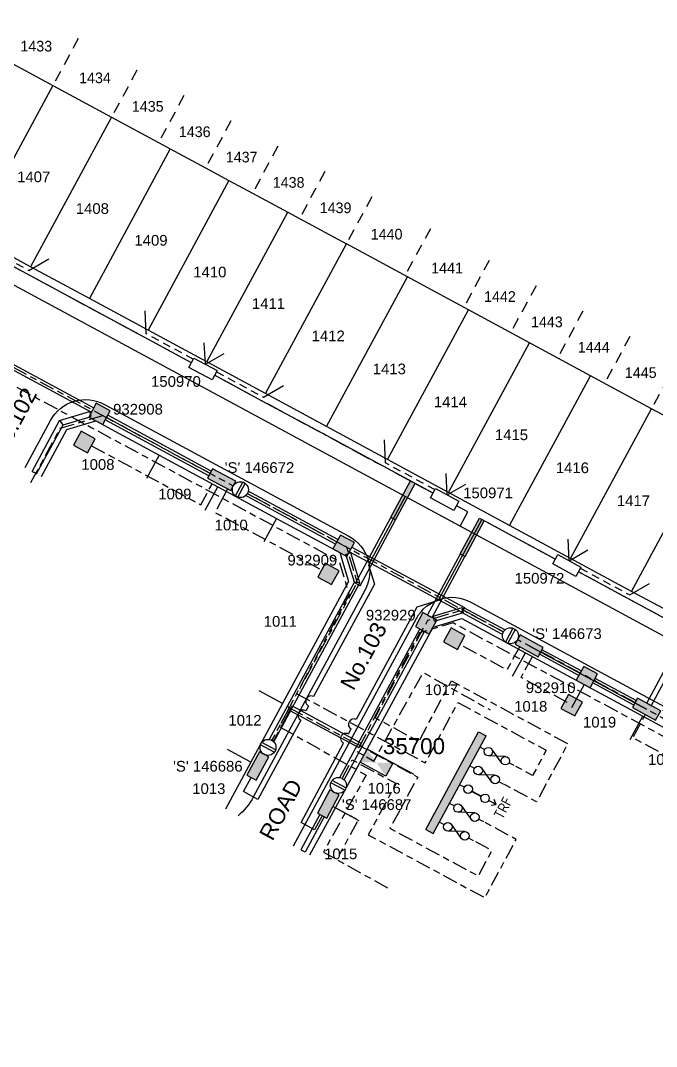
# Model space of a CAD drawing. Header units: metres. Extents: x 303531 to 303935, y 6275027 to 6275267.
# Drawn here: x 303686.2 to 303805.3, y 6275040.4 to 6275232.7 of the extents above; entities that cross this region are included whole.
import ezdxf
from ezdxf.enums import TextEntityAlignment as Align

# ---------------------------------------------------------------- set-up
doc = ezdxf.new("R2010")
doc.units = ezdxf.units.M
doc.header["$LTSCALE"] = 0.7
for name, pattern in [('Cable Exist OH', [1, 1, 0]), ('Cable Exist UG', [8.2, 4, -1.2, 1.8, -1.2]), ('Dash', [5, 3, -2]), ('IE Trench LV', [6.5, 5, -1.5])]:
    doc.linetypes.add(name, pattern=pattern)
doc.layers.get('0').update_dxf_attribs({"color": 6})
for name, color, linetype in [('_User Miscellaneous11', 7, 'Continuous'), ('_User Miscellaneous4', 7, 'Continuous'), ('_User Miscellaneous6', 7, 'Continuous'), ('_User Miscellaneous7', 150, 'Continuous'), ('_User Miscellaneous8', 7, 'Continuous'), ('_User Miscellaneous9', 8, 'Continuous'), ('_User_HV_Exist', 7, 'Continuous'), ('_User_LV_Exist', 7, 'Continuous'), ('_User_SL_Exist', 7, 'Continuous'), ('Cadastre Developer_SP_EXT', 4, 'Continuous'), ('Cadastre Developer_SP_NEW', 4, 'Continuous'), ('Cadastre Roads_SP_EXT', 4, 'Continuous'), ('Cadastre Roads_SP_NEW', 8, 'Continuous'), ('Duct_SP_NEW', 2, 'Continuous'), ('Equip_LV_EXT', 5, 'Continuous'), ('Equip_LV_NEW', 5, 'Continuous'), ('Mains_LV_NEW_T84', 2, 'Continuous'), ('Services_SP_NEW_UG', 2, 'Continuous'), ('Sub_LV_EXT', 5, 'Continuous'), ('Sub_SP_EXT', 7, 'Continuous'), ('SupportsUG_SP_LV_EXT', 7, 'Continuous'), ('SupportsUG_SP_LV_NEW', 2, 'Continuous'), ('SupportsUG_SP_LV_SL_EXT', 7, 'Continuous'), ('Trench_SP_NEW', 2, 'Continuous'), ('UG_Details_SP_MISC', 7, 'Continuous')]:
    doc.layers.add(name, color=color, linetype=linetype)
doc.styles.add('ARIAL', font='arial.ttf', dxfattribs={"height": 2})
doc.styles.add('COLUMN_LABEL', font='arial.ttf')
doc.styles.add('Dot', font='dotfont.shx', dxfattribs={"height": 2})
doc.styles.add('IESYMBOL1', font='isocp.shx')
doc.styles.add('POLE_LABEL', font='arial.ttf')
doc.styles.get("Standard").update_dxf_attribs({"font": 'arial.ttf'})
doc.styles.add('style1', font='iso3098b.shx')
doc.linetypes.add('Cable New UG', pattern='A,8,-1,["x",style1,S=3.5,R=0,X=0.35,Y=-1],-3.5', length=12.5)

# ---------------------------------------------------------------- blocks, each defined once
blk = doc.blocks.new('*U33')
at = {"layer": 'Services_SP_NEW_UG', "color": 2, "flags": 128}
blk.add_lwpolyline([(12.5, -0.75), (14.75, 2.93)], dxfattribs=at)
at = {"layer": 'Services_SP_NEW_UG', "color": 2, "linetype": 'Dash', "ltscale": 0.7, "flags": 128}
blk.add_lwpolyline([(2.47, -0.75), (12.5, -0.75)], dxfattribs=at)
blk = doc.blocks.new('*U29')
at = {"lineweight": -3}
blk.add_lwpolyline([(-2.48, 2.49), (2.47, 2.49), (2.47, 0.51), (-2.48, 0.51)], close=True, dxfattribs=at)
for tag, flags, p in [('STREET_CODE', 9, (1.5, 3.5)), ('OWNED_BY', 9, (1.5, 3.3)), ('OPERATED_BY', 9, (1.5, 3.1)), ('STATE', 9, (1.5, 2.7)), ('SUPPORT_TYPE', 9, (1.5, 2.5)), ('MAINTAINED_BY', 9, (1.5, 2.9)), ('USAGE', 9, (1.5, 2.3)), ('LEGEND', 9, (1.5, 2.1)), ('PARENT', 9, (1.5, 1.9)), ('SUBURB', 9, (1.5, 1.7)), ('STREETNAME', 9, (1.5, 1.5)), ('Z', 1, (1.5, 0.9)), ('LOCATION', 9, (1.5, 1.3)), ('NOTES', 9, (1.5, 1.1))]:
    blk.add_attdef(tag, text='', height=0.2, dxfattribs=dict(flags=flags)).set_placement(p, align=Align.MIDDLE_LEFT)
at = {"layer": '_User Miscellaneous4', "style": 'ARIAL', "flags": 8}
blk.add_attdef('ASSET_NUM', text='', height=2, dxfattribs=at).set_placement((2, 5.5), align=Align.MIDDLE_LEFT)
blk = doc.blocks.new('*U31')
at = {"layer": 'Services_SP_NEW_UG', "color": 2, "flags": 128}
for points in [[(0, 0), (-2.21, 3.37)], [(0, 0), (1.98, 3.51)]]:
    blk.add_lwpolyline(points, dxfattribs=at)
blk = doc.blocks.new('*U35')
at = {"layer": 'Services_SP_NEW_UG', "color": 2, "flags": 128}
blk.add_lwpolyline([(-12.5, -0.73), (-14.74, 2.95)], dxfattribs=at)
at = {"layer": 'Services_SP_NEW_UG', "color": 2, "linetype": 'Dash', "ltscale": 0.7, "flags": 128}
blk.add_lwpolyline([(-2.47, -0.75), (-12.5, -0.73)], dxfattribs=at)
blk = doc.blocks.new('*U36')
at = {"layer": 'Services_SP_NEW_UG', "color": 2, "flags": 128}
blk.add_lwpolyline([(-13, -0.73), (-15.24, 2.96)], dxfattribs=at)
at = {"layer": 'Services_SP_NEW_UG', "color": 2, "linetype": 'Dash', "ltscale": 0.7, "flags": 128}
blk.add_lwpolyline([(-2.47, -0.75), (-13, -0.73)], dxfattribs=at)
blk = doc.blocks.new('*U62')
at = {"layer": 'Services_SP_NEW_UG', "color": 2, "flags": 128}
blk.add_lwpolyline([(13, -0.75), (15.25, 2.93)], dxfattribs=at)
at = {"layer": 'Services_SP_NEW_UG', "color": 2, "linetype": 'Dash', "ltscale": 0.7, "flags": 128}
blk.add_lwpolyline([(2.47, -0.75), (13, -0.75)], dxfattribs=at)
blk = doc.blocks.new('*U28')
blk.add_lwpolyline([(0, 1.375), (5.5, 1.375), (5.5, -1.375), (0, -1.375)], close=True)
blk.add_solid([(0, -1.375), (0, 1.375), (5.5, 1.375), (5.5, -1.375)])
for tag, height, flags, p in [('ASSET_NUM', 3, 8, (5.84, 2.545)), ('STREET_CODE', 0.2, 9, (5.34, 0.545)), ('OPERATING_VOLTAGE', 0.2, 9, (5.34, -0.055)), ('CONSTRUCTED_VOLTAGE', 0.2, 9, (5.34, 0.345)), ('NO_PHASES', 0.2, 9, (5.34, 0.145)), ('ORIENTATION', 0.2, 9, (5.34, -0.255)), ('OWNED_BY', 0.2, 9, (5.34, -0.455)), ('OPERATED_BY', 0.2, 9, (5.34, -0.655)), ('SECONDARY_VOLTAGE', 0.2, 9, (5.34, -1.055)), ('STATE', 0.2, 9, (5.34, -1.255)), ('SUBSTATION_TYPE', 0.2, 9, (5.34, -1.655)), ('USAGE', 0.2, 9, (5.34, -1.855)), ('MAINTAINED_BY', 0.2, 9, (5.34, -0.855)), ('PARENT', 0.2, 9, (5.34, -1.455)), ('Z', 0.2, 1, (5.34, -3.055)), ('STREETNAME', 0.2, 9, (5.34, -2.455)), ('SUBURB', 0.2, 9, (5.34, -2.655)), ('LEGEND', 0.2, 9, (5.34, -2.055)), ('LOCATION', 0.2, 9, (5.34, -2.255)), ('NOTES', 0.2, 9, (5.34, -2.855))]:
    blk.add_attdef(tag, text='', height=height, dxfattribs=dict(flags=flags)).set_placement(p, align=Align.MIDDLE_LEFT)
blk = doc.blocks.new('TX_LINK_NEW')
h = blk.add_hatch(color=256)
edge = h.paths.add_edge_path()
edge.add_line((2.6, 0.05), (4.6, 0.05))
edge.add_arc((5.4, 0.01), 0.8, 177.2353, 184.4027)
edge.add_line((4.6, -0.05), (2.6, -0.05))
edge.add_arc((1.8, 0), 0.8, 356.4167, 363.5833)
blk.add_line((7.2, 0.01), (7.8, 0.01))
for points in [[(1, 0), (0, 0)], [(2.6, 0.05), (4.6, 0.05)], [(6.2, 0.01), (7.2, 0.01)], [(7, -0.59), (7.8, 0.01), (7, 0.61)], [(2.6, -0.05), (4.6, -0.05)]]:
    blk.add_lwpolyline(points)
for centre in [(1.8, 0), (5.4, 0.01)]:
    blk.add_circle(centre, 0.8)
for centre, start, end in [((1.8, 0), 356.4167, 3.5833), ((5.4, 0.01), 177.2353, 184.4027)]:
    blk.add_arc(centre, 0.8, start, end)
at = {"style": 'IESYMBOL1'}
blk.add_text('TRF', height=2, rotation=90, dxfattribs=at).set_placement((9.24, 0.01), align=Align.MIDDLE_CENTER)
at = {"flags": 1}
blk.add_attdef('Z', (0, 0), '', height=0.2, dxfattribs=at)
at = {"layer": 'Sub_LV_EXT', "flags": 1}
for tag, p in [('ORIENTATION', (2.14, -1.53)), ('USAGE', (2.14, -1.14)), ('NOTES', (2.14, -3.07))]:
    blk.add_attdef(tag, p, '', height=0.2, dxfattribs=at)
blk = doc.blocks.new('LV_UG_DFUSE_CLOSED_NEW')
for points in [[(1, 0), (0, 0)], [(5.04, 0.73), (2.16, -0.72)], [(5.05, -0.71), (2.16, 0.72)], [(6.2, 0.01), (7.2, 0.01)]]:
    blk.add_lwpolyline(points)
for centre in [(1.8, 0), (5.4, 0.01)]:
    blk.add_circle(centre, 0.8)
for tag, flags, p in [('ACTUAL_STATUS', 9, (1.5, 0)), ('CONSTRUCTED_VOLTAGE', 9, (1.5, -0.2)), ('OPERATED_BY', 9, (1.5, -0.6)), ('OWNED_BY', 9, (1.5, -1)), ('OPERATING_VOLTAGE', 9, (1.5, -1.2)), ('ORIENTATION', 9, (1.5, -1.4)), ('STATE', 9, (1.5, -1.6)), ('SWITCH_TYPE', 9, (1.5, -1.8)), ('NO_PHASES', 9, (1.5, -0.4)), ('MAINTAINED_BY', 9, (1.5, -0.8)), ('USAGE', 9, (1.5, -2)), ('Z', 1, (1.5, -2.4)), ('NOTES', 9, (1.5, -2.2))]:
    blk.add_attdef(tag, text='', height=0.2, dxfattribs=dict(flags=flags)).set_placement(p, align=Align.MIDDLE_LEFT)
blk = doc.blocks.new('COLUMN_EXT')
at = {"layer": '_User Miscellaneous7'}
blk.add_hatch(color=256, dxfattribs=at).paths.add_polyline_path([(-7.49, 1.48), (-7.49, -1.49), (-4.52, -1.49), (-4.52, 1.48)])
at = {"layer": '_User Miscellaneous8'}
blk.add_hatch(color=256, dxfattribs=at).paths.add_polyline_path([(-1.49, 1.48), (-1.49, -1.49), (1.48, -1.49), (1.48, 1.48)])
at = {"layer": '_User Miscellaneous7'}
blk.add_lwpolyline([(-7.49, -1.49), (-4.52, -1.49), (-4.52, 1.48), (-7.49, 1.48)], close=True, dxfattribs=at)
at = {"layer": '_User Miscellaneous8'}
blk.add_lwpolyline([(-1.49, -1.49), (1.48, -1.49), (1.48, 1.48), (-1.49, 1.48)], close=True, dxfattribs=at)
at = {"flags": 9}
for tag, style, p in [('STRUCTURE_PLANT_NUMBER', 'POLE_LABEL', (1.81, 0.03)), ('STREET_CODE', 'COLUMN_LABEL', (1.81, -0.2))]:
    blk.add_attdef(tag, text='', height=0.2, dxfattribs=dict(at, style=style)).set_placement(p, align=Align.MIDDLE_LEFT)
for tag, p in [('COLUMN_TYPE', (1.81, -0.4)), ('OWNED_BY', (1.81, -0.6)), ('STATE', (1.81, -0.8)), ('USAGE', (1.81, -1)), ('STREETNAME', (1.81, -1.6)), ('SUBURB', (1.81, -1.8)), ('LEGEND', (1.81, -1.2)), ('LOCATION', (1.81, -1.4)), ('NOTES', (1.81, -2))]:
    blk.add_attdef(tag, text='', height=0.2, dxfattribs=at).set_placement(p, align=Align.MIDDLE_LEFT)
at = {"flags": 1}
blk.add_attdef('Z', (1.81, -2.35), '', height=0.2, dxfattribs=at)
at = {"layer": '_User Miscellaneous6', "style": 'ARIAL', "flags": 8}
blk.add_attdef('ASSET_NUM', text='', height=2, dxfattribs=at).set_placement((2, 2), align=Align.MIDDLE_LEFT)
blk = doc.blocks.new('*U42')
blk.add_hatch(color=256).paths.add_polyline_path([(-2.47, 2.49), (-2.47, 0.51), (2.48, 0.51), (2.48, 2.49)])
blk.add_lwpolyline([(-2.47, 0.51), (2.48, 0.51), (2.48, 2.49), (-2.47, 2.49)], close=True)
for tag, p, flags in [('OWNED_BY', (0, 1.3), 9), ('STATE', (0, 1.1), 9), ('SUPPORT_TYPE', (0, 0.9), 9), ('USAGE', (0, 0.7), 9), ('LEGEND', (0, 0.5), 9), ('LOCATION', (0, 0.3), 9), ('NOTES', (0, 0.1), 9), ('PARENT', (0, -0.1), 9), ('STREETNAME', (0, -0.3), 9), ('SUBURB', (0, -0.5), 1)]:
    blk.add_attdef(tag, p, '', height=0.2, dxfattribs=dict(flags=flags))
at = {"layer": '_User Miscellaneous6', "style": 'ARIAL', "flags": 8}
blk.add_attdef('ASSET_NUM', text='', height=2, dxfattribs=at).set_placement((1.5, 7.5), align=Align.TOP_LEFT)
blk = doc.blocks.new('PILLAR_EXT')
blk.add_hatch(color=256).paths.add_polyline_path([(-2.475, 2.49), (-2.475, 0.51), (2.475, 0.51), (2.475, 2.49)])
blk.add_lwpolyline([(-2.475, 0.51), (2.475, 0.51), (2.475, 2.49), (-2.475, 2.49)], close=True)
for tag, p, flags in [('OWNED_BY', (0, 1.3), 9), ('STATE', (0, 1.1), 9), ('SUPPORT_TYPE', (0, 0.9), 9), ('USAGE', (0, 0.7), 9), ('LEGEND', (0, 0.5), 9), ('LOCATION', (0, 0.3), 9), ('NOTES', (0, 0.1), 9), ('PARENT', (0, -0.1), 9), ('STREETNAME', (0, -0.3), 9), ('SUBURB', (0, -0.5), 1)]:
    blk.add_attdef(tag, p, '', height=0.2, dxfattribs=dict(flags=flags))
at = {"layer": '_User Miscellaneous6', "style": 'ARIAL', "flags": 8}
blk.add_attdef('ASSET_NUM', text='', height=2, dxfattribs=at).set_placement((1.5, 7.5), align=Align.TOP_LEFT)
blk = doc.blocks.new('*U65')
blk.add_hatch(color=256).paths.add_polyline_path([(2.47, -2.49), (2.47, -0.51), (-2.48, -0.51), (-2.48, -2.49)])
blk.add_lwpolyline([(2.47, -0.51), (-2.48, -0.51), (-2.48, -2.49), (2.47, -2.49)], close=True)
for tag, p, flags in [('OWNED_BY', (0, 1.3), 9), ('STATE', (0, 1.1), 9), ('SUPPORT_TYPE', (0, 0.9), 9), ('USAGE', (0, 0.7), 9), ('LEGEND', (0, 0.5), 9), ('LOCATION', (0, 0.3), 9), ('NOTES', (0, 0.1), 9), ('PARENT', (0, -0.1), 9), ('STREETNAME', (0, -0.3), 9), ('SUBURB', (0, -0.5), 1)]:
    blk.add_attdef(tag, p, '', height=0.2, dxfattribs=dict(flags=flags))
at = {"layer": '_User Miscellaneous6', "style": 'ARIAL', "flags": 8}
blk.add_attdef('ASSET_NUM', text='', height=2, dxfattribs=at).set_placement((1.5, 7.5), align=Align.TOP_LEFT)
blk = doc.blocks.new('*U91')
blk.add_wipeout([(-1.06, -0.44), (-1.18, -0.58), (-1.29, -0.74), (-1.37, -0.91), (-1.43, -1.08), (-1.48, -1.27), (-1.49, -1.45), (-1.49, -1.64), (-1.46, -1.83), (-1.41, -2.01), (-1.33, -2.18), (-1.24, -2.34), (-1.12, -2.49), (-0.99, -2.62), (-0.84, -2.74), (-0.68, -2.83), (-0.51, -2.91), (-0.33, -2.96), (-0.14, -2.99), (0.05, -2.99), (0.23, -2.98), (0.42, -2.93), (0.59, -2.87), (0.76, -2.79), (0.92, -2.68), (1.06, -2.56), (1.18, -2.42), (1.29, -2.26), (1.37, -2.09), (1.43, -1.92), (1.48, -1.73), (1.49, -1.55), (1.49, -1.36), (1.46, -1.17), (1.41, -0.99), (1.33, -0.82), (1.24, -0.66), (1.12, -0.51), (0.99, -0.38), (0.84, -0.26), (0.68, -0.17), (0.51, -0.09), (0.33, -0.04), (0.14, -0.01), (-0.05, -0.01), (-0.23, -0.02), (-0.42, -0.07), (-0.59, -0.13), (-0.76, -0.21), (-0.92, -0.32)])
for p, q in [((-1.48, -1.25), (1.48, -1.25)), ((-1.48, -1.75), (1.48, -1.75))]:
    blk.add_line(p, q)
blk.add_circle((0, -1.5), 1.5)
for tag, flags, p in [('ACTUAL_STATUS', 9, (1.5, 0)), ('CONSTRUCTED_VOLTAGE', 9, (1.5, -0.2)), ('OPERATING_VOLTAGE', 9, (1.5, -0.6)), ('ORIENTATION', 9, (1.5, -0.8)), ('STATE', 9, (1.5, -1)), ('SWITCH_TYPE', 9, (1.5, -1.2)), ('OWNED_BY', 9, (1.5, -1.8)), ('OPERATED_BY', 9, (1.5, -2)), ('NO_PHASES', 9, (1.5, -0.4)), ('USAGE', 9, (1.5, -1.4)), ('NOTES', 9, (1.5, -1.6)), ('TYPE', 9, (1.5, -2.6)), ('Z', 1, (1.5, -2.8)), ('MAINTAINED_BY', 9, (1.5, -2.2)), ('NUMBER_OF_PHASES', 9, (1.5, -2.4))]:
    blk.add_attdef(tag, text='', height=0.2, dxfattribs=dict(flags=flags)).set_placement(p, align=Align.MIDDLE_LEFT)

msp = doc.modelspace()

# ---------------------------------------------------------------- hatches: boundary and pattern name
at = {"layer": '_User Miscellaneous11'}
h = msp.add_hatch(color=256, dxfattribs=at)
h.dxf.hatch_style = 1
h.paths.add_polyline_path([(303755.55, 6275139.58), (303756.47, 6275139.09), (303760.14, 6275145.89), (303759.23, 6275146.39)])
h = msp.add_hatch(color=256, dxfattribs=at)
h.dxf.hatch_style = 1
h.paths.add_polyline_path([(303768.56, 6275132.72), (303769.48, 6275132.23), (303773.08, 6275138.9), (303772.17, 6275139.39)])
at = {"layer": 'Equip_LV_EXT'}
h = msp.add_hatch(color=256, dxfattribs=at)
h.dxf.hatch_style = 1
h.paths.add_polyline_path([(303762.12, 6275081.05), (303763.53, 6275080.29), (303773.41, 6275098.59), (303772, 6275099.35)])

# ---------------------------------------------------------------- linework, layer by layer
at = {"layer": '_User Miscellaneous11'}
for p, q in [((303736.64, 6275103.35), (303736.87, 6275103.77)), ((303737.09, 6275104.2), (303736.87, 6275103.77)), ((303737.09, 6275104.2), (303750.03, 6275097.23)), ((303736.64, 6275103.35), (303749.57, 6275096.39)), ((303749.57, 6275096.39), (303749.8, 6275096.81)), ((303750.03, 6275097.23), (303749.8, 6275096.81))]:
    msp.add_line(p, q, dxfattribs=at)
at = {"layer": '_User Miscellaneous9', "linetype": 'Dash'}
for p, q in [((303697, 6275229.34), (303692.25, 6275220.54)), ((303708, 6275223.39), (303703.25, 6275214.6)), ((303716.8, 6275218.64), (303712.05, 6275209.84)), ((303725.6, 6275213.89), (303720.84, 6275205.09)), ((303734.4, 6275209.13), (303729.64, 6275200.34)), ((303743.19, 6275204.38), (303738.44, 6275195.58)), ((303751.99, 6275199.63), (303747.24, 6275190.83)), ((303762.99, 6275193.68), (303758.23, 6275184.89)), ((303773.99, 6275187.74), (303769.23, 6275178.94)), ((303782.78, 6275182.99), (303778.03, 6275174.19)), ((303791.58, 6275178.23), (303786.83, 6275169.44)), ((303800.38, 6275173.48), (303795.63, 6275164.68)), ((303809.18, 6275168.73), (303804.42, 6275159.93))]:
    msp.add_line(p, q, dxfattribs=at)
at = {"layer": '_User Miscellaneous9', "flags": 128}
for points in [[(303687.02, 6275148.91), (303691.78, 6275157.71, -0.414214), (303701.94, 6275160.74), (303747.69, 6275136.03, -0.414214), (303750.72, 6275125.86), (303729.79, 6275087.12)], [(303737.34, 6275077.96), (303760.4, 6275120.63, -0.414214), (303770.56, 6275123.67), (303816.31, 6275098.95, -0.414214), (303819.34, 6275088.78), (303814.59, 6275079.99)]]:
    msp.add_lwpolyline(points, format="xyb", dxfattribs=at)
at = {"layer": '_User_LV_Exist', "linetype": 'Cable Exist UG', "flags": 128}
for points in [[(303688.14, 6275146.11), (303693.63, 6275156.29), (303701.59, 6275158.67), (303721.69, 6275147.82)], [(303728.68, 6275144.05), (303747.27, 6275134.01), (303749.26, 6275127.36), (303737.98, 6275106.5), (303762.03, 6275093.52), (303768.14, 6275104.84), (303784.69, 6275095.91), (303782.13, 6275091.18), (303778.61, 6275093.08)], [(303776.67, 6275118.09), (303769.07, 6275122.2), (303762.45, 6275120.23), (303752.61, 6275102.01), (303760.82, 6275097.58), (303766.93, 6275108.91), (303788.75, 6275097.13), (303782.87, 6275086.22), (303776.71, 6275089.55)], [(303801.33, 6275104.83), (303794.09, 6275108.74), (303783.69, 6275114.36)], [(303736.56, 6275103.86), (303733.26, 6275097.76)], [(303736.56, 6275103.86), (303760.61, 6275090.88), (303755.41, 6275081.26), (303771.96, 6275072.33), (303774.53, 6275077.1), (303771.01, 6275079)], [(303746.46, 6275090.63), (303748.33, 6275094.1), (303756.54, 6275089.66), (303751.35, 6275080.04), (303773.17, 6275068.26), (303779.07, 6275079.19), (303772.91, 6275082.52)]]:
    msp.add_lwpolyline(points, dxfattribs=at)
at = {"layer": '_User_SL_Exist', "linetype": 'Cable Exist UG', "flags": 128}
for points in [[(303699.45, 6275153), (303719.97, 6275141.93), (303722.34, 6275146.33)], [(303724.98, 6275144.9), (303724.27, 6275143.59)], [(303724.27, 6275143.59), (303722.61, 6275140.51), (303742.57, 6275129.73)], [(303779.72, 6275115.37), (303777.34, 6275110.96), (303768.81, 6275115.57)], [(303788.62, 6275104.88), (303779.98, 6275109.54), (303782.36, 6275113.95)], [(303810.78, 6275092.91), (303800.93, 6275098.23), (303803.31, 6275102.64)], [(303744.74, 6275085.38), (303749.44, 6275082.84), (303745.9, 6275076.28)]]:
    msp.add_lwpolyline(points, dxfattribs=at)
at = {"layer": 'Cadastre Developer_SP_EXT'}
for p, q in [((303694.85, 6275156.05), (303700.28, 6275157.67)), ((303700.28, 6275157.67), (303712.15, 6275151.25)), ((303712.15, 6275151.25), (303709.78, 6275146.85)), ((303712.15, 6275151.25), (303723.15, 6275145.31)), ((303720.77, 6275140.91), (303723.15, 6275145.31)), ((303723.15, 6275145.31), (303734.15, 6275139.36)), ((303734.15, 6275139.36), (303731.77, 6275134.96)), ((303734.15, 6275139.36), (303746.02, 6275132.95)), ((303746.02, 6275132.95), (303747.64, 6275127.53)), ((303763.48, 6275118.97), (303768.9, 6275120.59)), ((303768.9, 6275120.59), (303780.78, 6275114.17)), ((303778.4, 6275109.77), (303780.78, 6275114.17)), ((303780.78, 6275114.17), (303791.77, 6275108.23)), ((303791.77, 6275108.23), (303789.4, 6275103.83)), ((303791.77, 6275108.23), (303802.77, 6275102.29)), ((303735.28, 6275104.65), (303730.88, 6275107.03)), ((303735.28, 6275104.65), (303730.53, 6275095.85)), ((303800.39, 6275097.89), (303802.77, 6275102.29)), ((303802.77, 6275102.29), (303814.65, 6275095.87)), ((303745.18, 6275085.1), (303751.12, 6275096.09)), ((303759.92, 6275091.34), (303751.12, 6275096.09)), ((303745.18, 6275085.1), (303749.58, 6275082.72))]:
    msp.add_line(p, q, dxfattribs=at)
at = {"layer": 'Cadastre Developer_SP_NEW'}
for p, q in [((303681.25, 6275226.48), (303692.25, 6275220.54)), ((303692.25, 6275220.54), (303677.09, 6275192.47)), ((303692.25, 6275220.54), (303703.25, 6275214.6)), ((303703.25, 6275214.6), (303688.08, 6275186.53)), ((303703.25, 6275214.6), (303712.05, 6275209.84)), ((303712.05, 6275209.84), (303714.25, 6275208.65)), ((303714.25, 6275208.65), (303699.08, 6275180.59)), ((303714.25, 6275208.65), (303720.84, 6275205.09)), ((303720.84, 6275205.09), (303725.24, 6275202.71)), ((303725.24, 6275202.71), (303710.08, 6275174.65)), ((303725.24, 6275202.71), (303729.64, 6275200.34)), ((303729.64, 6275200.34), (303736.24, 6275196.77)), ((303721.08, 6275168.7), (303736.24, 6275196.77)), ((303736.24, 6275196.77), (303738.44, 6275195.58)), ((303738.44, 6275195.58), (303747.24, 6275190.83)), ((303688.08, 6275186.53), (303677.09, 6275192.47)), ((303732.07, 6275162.76), (303747.24, 6275190.83)), ((303758.67, 6275184.65), (303747.24, 6275190.83)), ((303699.08, 6275180.59), (303688.08, 6275186.53)), ((303743.51, 6275156.58), (303758.67, 6275184.65)), ((303770.11, 6275178.47), (303758.67, 6275184.65)), ((303710.08, 6275174.65), (303699.08, 6275180.59)), ((303754.95, 6275150.4), (303770.11, 6275178.47)), ((303781.55, 6275172.29), (303770.11, 6275178.47)), ((303721.08, 6275168.7), (303710.08, 6275174.65)), ((303766.38, 6275144.22), (303781.55, 6275172.29)), ((303792.99, 6275166.11), (303781.55, 6275172.29)), ((303732.07, 6275162.76), (303721.08, 6275168.7)), ((303777.82, 6275138.04), (303792.99, 6275166.11)), ((303804.42, 6275159.93), (303792.99, 6275166.11)), ((303743.51, 6275156.58), (303732.07, 6275162.76)), ((303789.26, 6275131.86), (303804.42, 6275159.93)), ((303815.86, 6275153.75), (303804.42, 6275159.93)), ((303754.95, 6275150.4), (303743.51, 6275156.58)), ((303766.38, 6275144.22), (303754.95, 6275150.4)), ((303777.82, 6275138.04), (303766.38, 6275144.22)), ((303800.7, 6275125.68), (303808.68, 6275140.46)), ((303789.26, 6275131.86), (303777.82, 6275138.04)), ((303800.7, 6275125.68), (303789.26, 6275131.86)), ((303823.96, 6275113.11), (303800.7, 6275125.68)), ((303729.34, 6275093.65), (303724.94, 6275096.03))]:
    msp.add_line(p, q, dxfattribs=at)
at = {"layer": 'Cadastre Roads_SP_EXT', "color": 8, "linetype": 'Continuous'}
msp.add_line((303594.36, 6275232.06), (303821.83, 6275109.15), dxfattribs=at)
at = {"layer": 'Cadastre Roads_SP_NEW', "color": 230}
for p, q in [((303781.49, 6275115.49), (303792.49, 6275109.55)), ((303792.49, 6275109.55), (303803.48, 6275103.6))]:
    msp.add_line(p, q, dxfattribs=at)
at = {"layer": 'Cadastre Roads_SP_NEW', "color": 4}
for p, q in [((303735.28, 6275104.65), (303729.34, 6275093.65)), ((303729.34, 6275093.65), (303724.59, 6275084.86))]:
    msp.add_line(p, q, dxfattribs=at)
at = {"layer": 'Duct_SP_NEW'}
for p, q in [((303755.55, 6275139.58), (303759.23, 6275146.39)), ((303756.47, 6275139.09), (303760.14, 6275145.89)), ((303759.23, 6275146.39), (303759.69, 6275146.14)), ((303760.14, 6275145.89), (303759.69, 6275146.14)), ((303755.55, 6275139.58), (303756.01, 6275139.33)), ((303756.47, 6275139.09), (303756.01, 6275139.33)), ((303768.56, 6275132.72), (303772.17, 6275139.39)), ((303769.48, 6275132.23), (303773.08, 6275138.9)), ((303772.17, 6275139.39), (303772.62, 6275139.15)), ((303773.08, 6275138.9), (303772.62, 6275139.15)), ((303768.56, 6275132.72), (303769.02, 6275132.48)), ((303769.48, 6275132.23), (303769.02, 6275132.48))]:
    msp.add_line(p, q, dxfattribs=at)
at = {"layer": 'Equip_LV_EXT'}
for p, q in [((303762.12, 6275081.05), (303772, 6275099.35)), ((303763.53, 6275080.29), (303773.41, 6275098.59))]:
    msp.add_line(p, q, dxfattribs=at)
at = {"layer": 'Equip_LV_EXT', "linetype": 'Continuous'}
for p, q in [((303772, 6275099.35), (303773.41, 6275098.59)), ((303762.12, 6275081.05), (303763.53, 6275080.29))]:
    msp.add_line(p, q, dxfattribs=at)
at = {"layer": 'Mains_LV_NEW_T84', "color": 2, "linetype": 'Cable New UG'}
for p, q in [((303768.57, 6275137.93), (303769.98, 6275140.57)), ((303740.15, 6275104.19), (303739.67, 6275103.31)), ((303747.66, 6275099), (303748.15, 6275099.9))]:
    msp.add_line(p, q, dxfattribs=at)
at = {"layer": 'Mains_LV_NEW_T84', "color": 2, "linetype": 'Cable New UG', "flags": 128}
for points in [[(303718.19, 6275168.56), (303709.37, 6275173.33), (303698.37, 6275179.27), (303687.37, 6275185.21), (303678.55, 6275189.98)], [(303763.49, 6275144.08), (303754.23, 6275149.08), (303742.8, 6275155.26), (303731.36, 6275161.44), (303722.54, 6275166.21)], [(303768.57, 6275137.93), (303758.27, 6275143.49)], [(303769.98, 6275140.57), (303767.85, 6275141.73)], [(303786.37, 6275131.72), (303777.11, 6275136.72), (303772.62, 6275139.15), (303764.47, 6275123.96), (303760.42, 6275122.75), (303749.09, 6275101.66)], [(303840.37, 6275131.9), (303836.79, 6275125.28), (303830.41, 6275113.47), (303823.8, 6275111.5), (303799.98, 6275124.36), (303790.72, 6275129.37)]]:
    msp.add_lwpolyline(points, dxfattribs=at)
msp.add_lwpolyline([(303749.09, 6275101.66, 1), (303748.15, 6275099.9)], format="xyb", dxfattribs=at)
at = {"layer": 'Trench_SP_NEW', "linetype": 'IE Trench LV', "flags": 128}
for points in [[(303718.19, 6275168.56), (303709.37, 6275173.33), (303698.37, 6275179.27), (303687.37, 6275185.21), (303678.55, 6275189.98)], [(303763.49, 6275144.08), (303754.23, 6275149.08), (303742.8, 6275155.26), (303731.36, 6275161.44), (303722.54, 6275166.21)], [(303786.37, 6275131.72), (303777.11, 6275136.72), (303772.62, 6275139.15)], [(303811.38, 6275118.21), (303799.98, 6275124.36), (303790.72, 6275129.37)], [(303736.61, 6275103.29), (303732.14, 6275094.99)]]:
    msp.add_lwpolyline(points, dxfattribs=at)
at = {"layer": 'UG_Details_SP_MISC'}
for p, q in [((303693.5, 6275157.71), (303699.13, 6275159.39)), ((303699.13, 6275159.39), (303699.27, 6275158.93)), ((303699.45, 6275159.26), (303699.68, 6275159.68)), ((303699.91, 6275160.1), (303699.68, 6275159.68)), ((303693.5, 6275157.71), (303693.83, 6275157.31)), ((303694.16, 6275156.9), (303699.41, 6275158.47)), ((303699.41, 6275158.47), (303699.27, 6275158.93)), ((303702.07, 6275157.86), (303702.29, 6275158.28)), ((303721.46, 6275147.38), (303702.07, 6275157.86)), ((303702.52, 6275158.7), (303702.29, 6275158.28)), ((303721.91, 6275148.22), (303702.52, 6275158.7)), ((303694.16, 6275156.9), (303693.83, 6275157.31)), ((303688.36, 6275148.19), (303688.78, 6275147.96)), ((303689.2, 6275147.73), (303688.78, 6275147.96)), ((303721.91, 6275148.22), (303721.69, 6275147.8)), ((303721.46, 6275147.38), (303721.69, 6275147.8)), ((303725.81, 6275145.03), (303726.04, 6275145.45)), ((303745.2, 6275134.55), (303725.81, 6275145.03)), ((303726.27, 6275145.87), (303726.04, 6275145.45)), ((303745.66, 6275135.39), (303726.27, 6275145.87)), ((303748.97, 6275127.2), (303755.59, 6275139.56)), ((303749.82, 6275126.75), (303756.43, 6275139.11)), ((303755.59, 6275139.56), (303756.01, 6275139.33)), ((303756.43, 6275139.11), (303756.01, 6275139.33)), ((303745.2, 6275134.55), (303745.43, 6275134.97)), ((303745.66, 6275135.39), (303745.43, 6275134.97)), ((303747.17, 6275132.66), (303747.63, 6275132.8)), ((303748.74, 6275127.41), (303747.17, 6275132.66)), ((303748.09, 6275132.94), (303747.63, 6275132.8)), ((303747.81, 6275133.12), (303748.04, 6275133.55)), ((303747.81, 6275133.12), (303768.89, 6275121.8)), ((303748.26, 6275133.97), (303748.04, 6275133.55)), ((303749.77, 6275127.31), (303748.09, 6275132.94)), ((303748.26, 6275133.97), (303769.35, 6275122.64)), ((303762.45, 6275121.21), (303768.6, 6275132.7)), ((303768.6, 6275132.7), (303769.02, 6275132.48)), ((303769.44, 6275132.25), (303769.02, 6275132.48)), ((303763.3, 6275120.76), (303769.44, 6275132.25)), ((303748.74, 6275127.41), (303749.26, 6275127.36)), ((303748.97, 6275127.2), (303749.4, 6275126.97)), ((303749.77, 6275127.31), (303749.26, 6275127.36)), ((303749.82, 6275126.75), (303749.4, 6275126.97)), ((303762.45, 6275121.21), (303762.88, 6275120.98)), ((303763.3, 6275120.76), (303762.88, 6275120.98)), ((303763.49, 6275121.04), (303768.93, 6275122.66)), ((303763.49, 6275121.04), (303763.63, 6275120.58)), ((303763.76, 6275120.12), (303769.2, 6275121.74)), ((303768.84, 6275121.78), (303769.07, 6275122.2)), ((303768.84, 6275121.78), (303779.08, 6275116.24)), ((303768.89, 6275121.8), (303769.12, 6275122.22)), ((303768.93, 6275122.66), (303769.07, 6275122.2)), ((303769.29, 6275122.62), (303769.07, 6275122.2)), ((303769.2, 6275121.74), (303769.07, 6275122.2)), ((303769.35, 6275122.64), (303769.12, 6275122.22)), ((303769.29, 6275122.62), (303779.54, 6275117.09)), ((303763.76, 6275120.12), (303763.63, 6275120.58)), ((303761.03, 6275118.6), (303761.45, 6275118.38)), ((303761.88, 6275118.15), (303761.45, 6275118.38)), ((303779.54, 6275117.09), (303779.31, 6275116.67)), ((303779.08, 6275116.24), (303779.31, 6275116.67)), ((303783.44, 6275113.89), (303783.67, 6275114.31)), ((303790.79, 6275109.92), (303783.44, 6275113.89)), ((303783.89, 6275114.74), (303783.67, 6275114.31)), ((303791.24, 6275110.76), (303783.89, 6275114.74)), ((303803.54, 6275104.7), (303807.57, 6275112.16)), ((303804.38, 6275104.24), (303808.41, 6275111.7)), ((303790.79, 6275109.92), (303791.02, 6275110.34)), ((303791.24, 6275110.76), (303791.02, 6275110.34)), ((303793.86, 6275109.35), (303793.63, 6275108.93)), ((303801.53, 6275105.2), (303793.86, 6275109.35)), ((303793.4, 6275108.51), (303793.63, 6275108.93)), ((303801.08, 6275104.36), (303793.4, 6275108.51)), ((303731.43, 6275095.37), (303736.18, 6275104.17)), ((303732.27, 6275094.92), (303737.02, 6275103.71)), ((303736.18, 6275104.17), (303736.6, 6275103.94)), ((303737.02, 6275103.71), (303736.6, 6275103.94)), ((303801.08, 6275104.36), (303801.31, 6275104.78)), ((303801.53, 6275105.2), (303801.31, 6275104.78)), ((303803.54, 6275104.7), (303803.96, 6275104.47)), ((303804.38, 6275104.24), (303803.96, 6275104.47)), ((303744.61, 6275088.22), (303749.38, 6275097.04)), ((303745.46, 6275087.76), (303750.22, 6275096.58)), ((303749.38, 6275097.04), (303749.8, 6275096.81)), ((303750.22, 6275096.58), (303749.8, 6275096.81)), ((303731.43, 6275095.37), (303731.85, 6275095.15)), ((303732.27, 6275094.92), (303731.85, 6275095.15)), ((303744.61, 6275088.22), (303745.03, 6275087.99)), ((303745.46, 6275087.76), (303745.03, 6275087.99)), ((303742.26, 6275083.86), (303742.68, 6275083.63)), ((303743.1, 6275083.4), (303742.68, 6275083.63)), ((303738.68, 6275077.24), (303739.1, 6275077.01)), ((303739.53, 6275076.78), (303739.1, 6275077.01))]:
    msp.add_line(p, q, dxfattribs=at)

# ---------------------------------------------------------------- block references
at = {"layer": 'Equip_LV_EXT', "rotation": 331.6426605192031}
for name, p in [('LV_UG_DFUSE_CLOSED_NEW', (303772.27, 6275096.49)), ('LV_UG_DFUSE_CLOSED_NEW', (303770.36, 6275092.96)), ('TX_LINK_NEW', (303768.47, 6275089.44)), ('LV_UG_DFUSE_CLOSED_NEW', (303766.57, 6275085.92)), ('LV_UG_DFUSE_CLOSED_NEW', (303764.67, 6275082.41))]:
    msp.add_blockref(name, p, dxfattribs=at)
at = {"layer": 'Services_SP_NEW_UG'}
for name, p, rotation in [('*U33', (303677.09, 6275192.47), 331.6166669882084), ('*U35', (303721.08, 6275168.7), 331.6166669877942), ('*U33', (303721.08, 6275168.7), 331.6166669882084), ('*U36', (303766.38, 6275144.22), 331.6166669877942), ('*U62', (303789.26, 6275131.86), 331.6166669882084)]:
    msp.add_blockref(name, p, dxfattribs=dict(at, rotation=rotation))
at = {"layer": 'Services_SP_NEW_UG', "color": 2, "rotation": 329.690686056449}
for p in [(303720.83, 6275168.26), (303766.14, 6275143.77), (303789.02, 6275131.42)]:
    msp.add_blockref('*U31', p, dxfattribs=at)
at = {"layer": 'Sub_SP_EXT'}
ref = msp.add_blockref('*U28', (303750.46, 6275094.88), dxfattribs=dict(at, rotation=331.6166798446887))
ref.add_attrib('ASSET_NUM_001', '35700', (303754.08, 6275095.17), dxfattribs={"layer": '0', "height": 3})
at = {"layer": 'SupportsUG_SP_LV_EXT'}
ref = msp.add_blockref('*U42', (303723.15, 6275145.31), dxfattribs=dict(at, rotation=331.6426604683764))
ref.add_attrib('ASSET_NUM_001', "'S' 146672", (303724.44, 6275147.9), dxfattribs={"layer": '_User Miscellaneous6', "height": 2, "style": 'ARIAL'})
ref = msp.add_blockref('*U42', (303780.78, 6275114.17), dxfattribs=dict(at, rotation=331.6426604683764))
ref.add_attrib('ASSET_NUM_001', "'S' 146673", (303782.07, 6275116.76), dxfattribs={"layer": '_User Miscellaneous6', "height": 2, "style": 'ARIAL'})
ref = msp.add_blockref('*U42', (303802.77, 6275102.29), dxfattribs=dict(at, rotation=331.6426604683764))
ref.add_attrib('ASSET_NUM_001', '146674', (303806.21, 6275103.25), dxfattribs={"layer": '_User Miscellaneous6', "height": 2, "style": 'ARIAL'})
ref = msp.add_blockref('PILLAR_EXT', (303745.18, 6275085.1), dxfattribs=dict(at, rotation=61.64266051360769))
ref.add_attrib('ASSET_NUM_001', "'S' 146687", (303746.4, 6275084.71), dxfattribs={"layer": '_User Miscellaneous6', "height": 2, "style": 'ARIAL'})
at = {"layer": 'SupportsUG_SP_LV_NEW'}
ref = msp.add_blockref('*U29', (303721.08, 6275168.7), dxfattribs=dict(at, rotation=151.616665887617))
ref.add_attrib('ASSET_NUM_001', '150970', (303710.64, 6275164.04), dxfattribs={"layer": '_User Miscellaneous4', "height": 2, "style": 'ARIAL'})
ref = msp.add_blockref('*U29', (303766.38, 6275144.22), dxfattribs=dict(at, rotation=151.616665887617))
ref.add_attrib('ASSET_NUM_001', '150971', (303769.13, 6275143.15), dxfattribs={"layer": '_User Miscellaneous4', "height": 2, "style": 'ARIAL'})
ref = msp.add_blockref('*U29', (303789.26, 6275131.86), dxfattribs=dict(at, rotation=151.616665887617))
ref.add_attrib('ASSET_NUM_001', '150972', (303778.76, 6275127.14), dxfattribs={"layer": '_User Miscellaneous4', "height": 2, "style": 'ARIAL'})
at = {"layer": 'SupportsUG_SP_LV_SL_EXT'}
ref = msp.add_blockref('COLUMN_EXT', (303700.98, 6275158.97), dxfattribs=dict(at, rotation=61.64266037409169))
ref.add_attrib('ASSET_NUM_001', '932908', (303703.53, 6275158.84), dxfattribs={"layer": '_User Miscellaneous6', "height": 2, "style": 'ARIAL'})
ref = msp.add_blockref('COLUMN_EXT', (303746.73, 6275134.25), dxfattribs=dict(at, rotation=61.64266037409169))
ref.add_attrib('ASSET_NUM_001', '932909', (303736.2, 6275130.54), dxfattribs={"layer": '_User Miscellaneous6', "height": 2, "style": 'ARIAL'})
ref = msp.add_blockref('COLUMN_EXT', (303792.31, 6275109.62), dxfattribs=dict(at, rotation=61.64266037409169))
ref.add_attrib('ASSET_NUM_001', '932910', (303780.86, 6275106.62), dxfattribs={"layer": '_User Miscellaneous6', "height": 2, "style": 'ARIAL'})

# ---------------------------------------------------------------- texts
at = {"layer": 'Cadastre Developer_SP_EXT', "style": 'ARIAL'}
for s, p in [('1008', (303700.68, 6275148.48)), ('1009', (303715.1, 6275142.94)), ('1010', (303725.66, 6275137.13)), ('1011', (303734.86, 6275119.06)), ('1017', (303765.06, 6275106.23)), ('1018', (303781.79, 6275103.13)), ('1012', (303728.24, 6275100.51)), ('1019', (303794.69, 6275100.16)), ('1020', (303806.88, 6275093.16)), ('1013', (303721.47, 6275087.7)), ('1016', (303754.31, 6275087.77)), ('1015', (303746.18, 6275075.47))]:
    msp.add_text(s, height=2, dxfattribs=at).set_placement(p, align=Align.CENTER)
at = {"layer": 'Cadastre Developer_SP_NEW', "color": 8, "style": 'Dot'}
for s, p in [('1433', (303689.13, 6275227.91)), ('1434', (303700.13, 6275221.97)), ('1435', (303710.02, 6275216.62)), ('1436', (303718.82, 6275211.86)), ('1437', (303727.62, 6275207.11)), ('1438', (303736.42, 6275202.36)), ('1439', (303745.22, 6275197.6)), ('1440', (303754.78, 6275192.66)), ('1441', (303766.11, 6275186.31)), ('1442', (303776.01, 6275180.97)), ('1443', (303784.81, 6275176.21)), ('1444', (303793.6, 6275171.46)), ('1445', (303802.4, 6275166.7))]:
    msp.add_text(s, height=2, dxfattribs=at).set_placement(p, align=Align.MIDDLE_CENTER)
at = {"layer": 'Cadastre Developer_SP_NEW', "style": 'ARIAL'}
for s, p in [('1407', (303688.65, 6275203.41)), ('1408', (303699.64, 6275197.46)), ('1409', (303710.63, 6275191.51)), ('1410', (303721.65, 6275185.56)), ('1411', (303732.64, 6275179.65)), ('1412', (303743.84, 6275173.59)), ('1413', (303755.29, 6275167.4)), ('1414', (303766.73, 6275161.2)), ('1415', (303778.18, 6275155.04)), ('1416', (303789.59, 6275148.85)), ('1417', (303801.03, 6275142.69))]:
    msp.add_text(s, height=2, dxfattribs=at).set_placement(p, align=Align.MIDDLE_CENTER)

# ---------------------------------------------------------------- next in the draw order: texts
at = {"layer": 'Cadastre Roads_SP_NEW', "color": 3, "char_height": 3, "attachment_point": 7, "rotation": 61.809, "style": 'ARIAL', "bg_fill": 3, "box_fill_scale": 1.1, "bg_fill_color": 256, "bg_fill_transparency": 3940232}
for s, insert in [('No.102', (303683.04, 6275150.85)), ('No.103', (303748.62, 6275106.9)), ('ROAD ', (303733.44, 6275078.71))]:
    msp.add_mtext(s, dxfattribs=dict(at, insert=insert))

# ---------------------------------------------------------------- next in the draw order: linework, layer by layer
at = {"layer": '_User Miscellaneous9', "flags": 128}
msp.add_lwpolyline([(303729.79, 6275087.12, -0.091598), (303726.94, 6275083.58, -0.091598)], format="xyb", dxfattribs=at)
at = {"layer": '_User_HV_Exist', "linetype": 'Cable Exist UG', "flags": 128}
for points in [[(303563.34, 6275232.72), (303602.09, 6275212.43), (303678.11, 6275171.34), (303701, 6275158.99), (303746.73, 6275134.31), (303769.61, 6275121.91), (303815.36, 6275097.19), (303838.24, 6275084.83), (303883.98, 6275060.11), (303906.86, 6275047.75), (303915.66, 6275043)], [(303558.78, 6275231.25), (303599.77, 6275210.27), (303676.69, 6275168.71), (303699.57, 6275156.35), (303745.86, 6275131.37), (303747.75, 6275125.02), (303745.02, 6275119.96), (303734.66, 6275100.34), (303750.95, 6275091.25), (303742.94, 6275076.81), (303755.35, 6275069.88)], [(303914.23, 6275040.36), (303905.43, 6275045.11), (303882.56, 6275057.47), (303836.81, 6275082.19), (303813.93, 6275094.55), (303767.25, 6275119.77), (303760.95, 6275117.89), (303756.84, 6275110.28), (303749.18, 6275095.67), (303752.41, 6275093.87), (303761.62, 6275110.47), (303774.16, 6275103.47)]]:
    msp.add_lwpolyline(points, dxfattribs=at)
at = {"layer": 'Cadastre Developer_SP_EXT'}
for p, q in [((303690.1, 6275147.25), (303694.85, 6275156.05)), ((303747.64, 6275127.53), (303735.28, 6275104.65)), ((303751.12, 6275096.09), (303763.48, 6275118.97))]:
    msp.add_line(p, q, dxfattribs=at)
at = {"layer": 'Cadastre Roads_SP_NEW', "color": 4}
msp.add_line((303740.42, 6275076.3), (303745.18, 6275085.1), dxfattribs=at)
at = {"layer": 'Mains_LV_NEW_T84', "color": 2, "linetype": 'Cable New UG', "flags": 128}
for points in [[(303758.27, 6275143.49), (303751.39, 6275130.69), (303752.49, 6275127.03), (303741.1, 6275105.95, 1.00002), (303740.15, 6275104.19)], [(303739.67, 6275103.31, 0.999995), (303738.72, 6275101.55), (303730.68, 6275086.67), (303727.94, 6275088.19), (303729.39, 6275090.81)], [(303742.68, 6275083.63), (303741.25, 6275080.99), (303738.74, 6275082.38), (303746.72, 6275097.24, -1), (303747.66, 6275099)]]:
    msp.add_lwpolyline(points, format="xyb", dxfattribs=at)
at = {"layer": 'UG_Details_SP_MISC'}
for p, q in [((303678.89, 6275171.46), (303699.91, 6275160.1)), ((303678.43, 6275170.62), (303699.45, 6275159.26)), ((303688.36, 6275148.19), (303693.5, 6275157.71)), ((303689.2, 6275147.73), (303694.16, 6275156.9)), ((303736.18, 6275104.17), (303748.74, 6275127.41)), ((303737.02, 6275103.71), (303749.77, 6275127.31)), ((303749.38, 6275097.04), (303761.03, 6275118.6)), ((303750.22, 6275096.58), (303761.88, 6275118.15)), ((303742.26, 6275083.86), (303738.68, 6275077.24)), ((303743.1, 6275083.4), (303739.53, 6275076.78))]:
    msp.add_line(p, q, dxfattribs=at)

# ---------------------------------------------------------------- next in the draw order: block references
at = {"layer": 'SupportsUG_SP_LV_EXT'}
ref = msp.add_blockref('*U65', (303729.34, 6275093.65), dxfattribs=dict(at, rotation=61.64266051360769))
ref.add_attrib('ASSET_NUM_001', "'S' 146686", (303714.77, 6275091.9), dxfattribs={"layer": '_User Miscellaneous6', "height": 2, "style": 'ARIAL'})
at = {"layer": 'SupportsUG_SP_LV_SL_EXT'}
ref = msp.add_blockref('COLUMN_EXT', (303762.17, 6275119.68), dxfattribs=dict(at, rotation=151.6167049424678))
ref.add_attrib('ASSET_NUM_001', '932929', (303750.9, 6275120.23), dxfattribs={"layer": '_User Miscellaneous6', "height": 2, "style": 'ARIAL'})

# ---------------------------------------------------------------- next in the draw order: block references
at = {"layer": 'Equip_LV_NEW', "linetype": 'Cable Exist OH', "lineweight": 0}
for p, rotation in [((303726.05, 6275145.47), 61.61667981421089), ((303779.31, 6275116.67), 242.1841153020482), ((303731.84, 6275095.12), 151.6166820288762), ((303745.03, 6275087.99), 151.6426605123778)]:
    msp.add_blockref('*U91', p, dxfattribs=dict(at, rotation=rotation))

doc.saveas('drawing.dxf')
